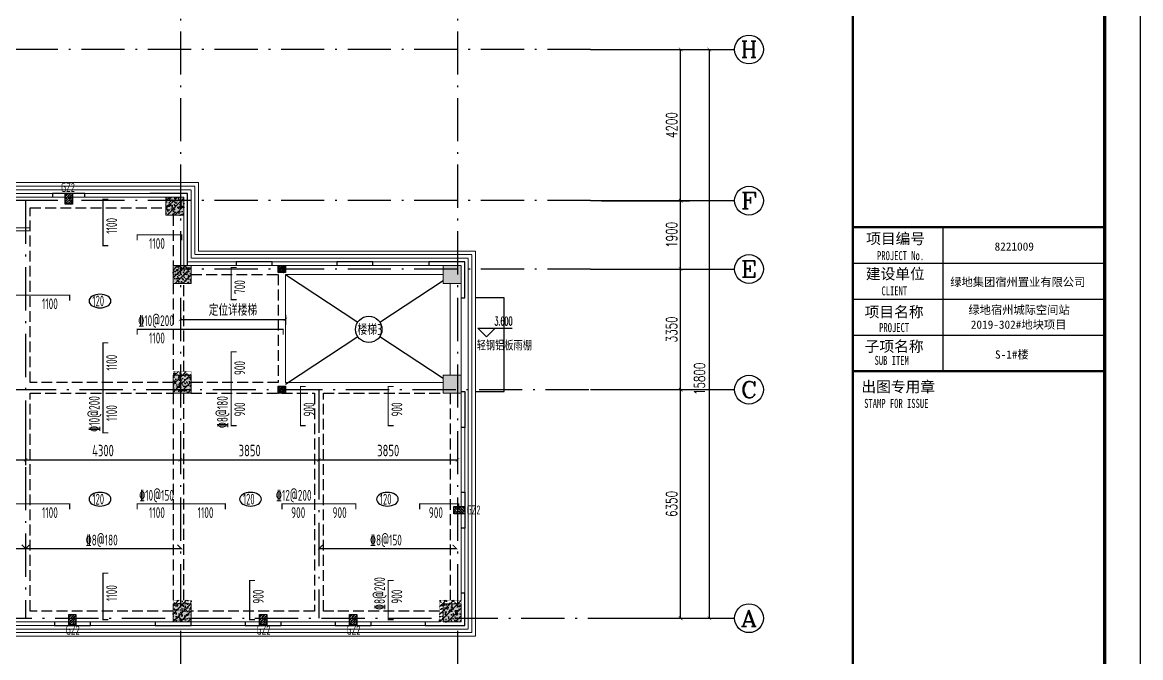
# Model space of a CAD drawing. Extents: x 169490 to 7584583, y -2399407 to 1374371.
# Drawn here: x 667806 to 698878, y 735688 to 753335 of the extents above; entities that cross this region are included whole.
import ezdxf
from ezdxf.enums import TextEntityAlignment as Align

# ---------------------------------------------------------------- set-up
doc = ezdxf.new("R2010")
doc.units = 0
doc.header["$LTSCALE"] = 100
for name, pattern in [('CENTER', [8, 5, -1, 1, -1]), ('D3轴线点划线', [18.5, 12, -3, 0.5, -3]), ('DASH', [0.35, 0.25, -0.1]), ('H3普通虚线', [4.2, 3, -1.2])]:
    doc.linetypes.add(name, pattern=pattern)
doc.layers.get('0').update_dxf_attribs({"linetype": 'CONTINUOUS'})
doc.layers.get('DEFPOINTS').update_dxf_attribs({"linetype": 'CONTINUOUS'})
for name, color, linetype in [('AXIS', 3, 'CONTINUOUS'), ('AXIS_TEXT', 4, 'CONTINUOUS'), ('BEAM_CONT', 4, 'CONTINUOUS'), ('C-AXIS(轴号)', 3, 'CONTINUOUS'), ('C-AXIS-T(字)', 7, 'CONTINUOUS'), ('C-DOTE', 8, 'D3轴线点划线'), ('DIM_ELEV', 3, 'CONTINUOUS'), ('FSK_FREIN', 2, 'CONTINUOUS'), ('FSK_FTEXT', 4, 'CONTINUOUS'), ('FSK_ZREIN', 1, 'CONTINUOUS'), ('FSK_ZTEXT', 3, 'CONTINUOUS'), ('GJ', 6, 'CONTINUOUS'), ('GZ', 220, 'CENTER'), ('S-BEAM-LINE2', 4, 'H3普通虚线'), ('S-COLU-HATCH', 251, 'CONTINUOUS'), ('S-SLAB-DIM', 92, 'CONTINUOUS'), ('S-SLAB-HOLE', 155, 'CONTINUOUS'), ('图框', 140, 'CONTINUOUS'), ('图签文字', 147, 'CONTINUOUS'), ('板厚度', 2, 'CONTINUOUS'), ('立面', 73, 'CONTINUOUS'), ('线脚', 30, 'CONTINUOUS')]:
    doc.layers.add(name, color=color, linetype=linetype)
for name, color, linetype, lineweight in [('S-COLU-LINE1', 6, 'CONTINUOUS', 18), ('图签', 147, 'CONTINUOUS', 18), ('平面-看线', 45, 'CONTINUOUS', 15)]:
    doc.layers.add(name, color=color, linetype=linetype, lineweight=lineweight)
doc.styles.add('_TCH_AXIS', font='COMPLEX', dxfattribs={"bigfont": 'GBCBIG'})
doc.styles.add('_TCH_DIM', font='SIMPLEX', dxfattribs={"bigfont": 'GBCBIG'})
doc.styles.add('_TCH_DIM_T3', font='SIMPLEX.shx', dxfattribs={"width": 0.705882, "bigfont": 'GBCBIG.shx'})
doc.styles.add('BW_Rein', font='Tssdeng.shx', dxfattribs={"width": 0.7, "bigfont": 'hztxt.shx'})
doc.styles.add('COMPLEX', font='COMPLEX')
doc.styles.get("Standard").update_dxf_attribs({"font": 'tssdeng.shx', "width": 0.7, "bigfont": 'hztxt.shx'})
doc.styles.add('TSSD_Bold', font='tssdeng2.shx', dxfattribs={"width": 0.7, "bigfont": 'china.shx'})
doc.styles.add('TSSD_Dimension', font='Tssdeng.shx', dxfattribs={"width": 0.7, "bigfont": 'tssdchn.shx'})
doc.styles.add('TSSD_REIN', font='tssdeng.shx', dxfattribs={"width": 0.7, "bigfont": 'hztxt.shx'})
doc.styles.add('宋体', font='')
doc.styles.add('建筑图签-1', font='simhei.ttf', dxfattribs={"width": 0.7})
doc.styles.get('宋体').set_extended_font_data('SimSun')
doc.dimstyles.new('_TCH_ARCH&&100', dxfattribs={"dimtxt": 297.5, "dimasz": 100, "dimexe": 250, "dimexo": 300, "dimgap": 100, "dimtad": 1, "dimdec": 0, "dimzin": 0, "dimdsep": 46, "dimtxsty": '_TCH_DIM_T3', "dimblk": 'ARCHTICK', "dimcen": 0.09, "dimclrt": 7, "dimazin": 2, "dimtfac": 1, "dimtdec": 0, "dimtix": 1, "dimtmove": 2, "dimatfit": 3, "dimfxl": 1, "dimtolj": 1, "dimtzin": 0, "dimarcsym": 0})
doc.dimstyles.new('TSSD_100_100$0', dxfattribs={"dimtxt": 320, "dimasz": 100, "dimexe": 150, "dimexo": 150, "dimgap": 100, "dimtad": 1, "dimdec": 0, "dimzin": 0, "dimdsep": 46, "dimtxsty": 'TSSD_Dimension', "dimblk": 'ARCHTICK', "dimcen": 0, "dimclrt": 7, "dimadec": 1, "dimazin": 0, "dimtfac": 1, "dimtdec": 0, "dimtix": 1, "dimtmove": 2, "dimatfit": 3, "dimldrblk": '_TSDBK', "dimfxl": 1, "dimtolj": 1, "dimtzin": 0, "dimarcsym": 0})
pattern_1 = [(50, (0, 0), (215.178055, -18.82564), [22.5, -247.5]), (355, (0, 0), (-41.6254, 225.65764), [18, -198]), (100.4514, (17.93, -1.57), (173.552815, 206.831863), [19.122057, -210.342634]), (46.1842, (0, 60), (320.172315, -49.655704), [33.75, -371.25]), (96.6356, (26.68, 55.86), (280.39881, 292.23536), [28.68309, -315.5139]), (351.1842, (0, 60), (280.39858, 292.23558), [27, -297]), (21, (30, 45), (179.072116, -120.785667), [22.5, -247.5]), (326, (30, 45), (72.9946, 217.545014), [18, -198]), (71.4514, (44.92, 34.93), (252.06679, 96.75915), [19.122057, -210.342634]), (37.5, (0, 0), (3.6479566, 99.868156), [0, -195.6, 0, -201, 0, -198.75]), (7.5, (0, 0), (78.920861, 118.3235136), [0, -114.6, 0, -191.1, 0, -75.75]), (327.5, (-66.9, 0), (160.146731, -6.7664615), [0, -75, 0, -234, 0, -310.5]), (317.5, (-96.9, 0), (174.955851, 30.031495), [0, -97.5, 0, -155.4, 0, -220.5]), (45, (0, 0), (-106.066017, 106.066017), [])]

# ---------------------------------------------------------------- blocks, each defined once
blk = doc.blocks.new('_ARCHTICK')
at = {"const_width": 0.15}
blk.add_lwpolyline([(-0.5, -0.5), (0.5, 0.5)], dxfattribs=at)
blk = doc.blocks.new('*D2202')
at = {"layer": 'AXIS', "color": 0, "lineweight": -2, "transparency": 16777216}
for p, q in [((683896, 752582), (687146, 752582)), ((686896, 736782), (686896, 752582)), ((683896, 736782), (687146, 736782))]:
    blk.add_line(p, q, dxfattribs=at)
at = {"layer": 'DEFPOINTS', "color": 0, "transparency": 16777216}
for p in [(683596, 752582), (686896, 752582), (683596, 736782)]:
    blk.add_point(p, dxfattribs=at)
at = {"layer": 'AXIS', "color": 0, "lineweight": -2, "transparency": 16777216, "xscale": 100, "yscale": 100, "zscale": 100}
for p, rotation in [((686896, 752582), 90), ((686896, 736782), 270)]:
    blk.add_blockref('_ARCHTICK', p, dxfattribs=dict(at, rotation=rotation))
at = {"layer": 'AXIS', "color": 7, "transparency": 16777216, "insert": (686621, 743432), "char_height": 297.5, "attachment_point": 5, "rotation": 90, "style": '_TCH_DIM_T3'}
blk.add_mtext('\\A1;15800', dxfattribs=at)
blk = doc.blocks.new('*D2203')
at = {"layer": 'AXIS', "color": 0, "lineweight": -2, "transparency": 16777216}
for p, q in [((683896, 752582), (686346, 752582)), ((686096, 748382), (686096, 752582)), ((683896, 748382), (686346, 748382))]:
    blk.add_line(p, q, dxfattribs=at)
at = {"layer": 'DEFPOINTS', "color": 0, "transparency": 16777216}
for p in [(683596, 752582), (686096, 752582), (683596, 748382)]:
    blk.add_point(p, dxfattribs=at)
at = {"layer": 'AXIS', "color": 0, "lineweight": -2, "transparency": 16777216, "xscale": 100, "yscale": 100, "zscale": 100}
for p, rotation in [((686096, 752582), 90), ((686096, 748382), 270)]:
    blk.add_blockref('_ARCHTICK', p, dxfattribs=dict(at, rotation=rotation))
at = {"layer": 'AXIS', "color": 7, "transparency": 16777216, "insert": (685847, 750482), "char_height": 297.5, "attachment_point": 5, "rotation": 90, "style": '_TCH_DIM_T3'}
blk.add_mtext('\\A1;4200', dxfattribs=at)
blk = doc.blocks.new('*D2204')
at = {"layer": 'AXIS', "color": 0, "lineweight": -2, "transparency": 16777216}
for p, q in [((683896, 748382), (686346, 748382)), ((686096, 746482), (686096, 748382)), ((683896, 746482), (686346, 746482))]:
    blk.add_line(p, q, dxfattribs=at)
at = {"layer": 'DEFPOINTS', "color": 0, "transparency": 16777216}
for p in [(683596, 748382), (686096, 748382), (683596, 746482)]:
    blk.add_point(p, dxfattribs=at)
at = {"layer": 'AXIS', "color": 0, "lineweight": -2, "transparency": 16777216, "xscale": 100, "yscale": 100, "zscale": 100}
for p, rotation in [((686096, 748382), 90), ((686096, 746482), 270)]:
    blk.add_blockref('_ARCHTICK', p, dxfattribs=dict(at, rotation=rotation))
at = {"layer": 'AXIS', "color": 7, "transparency": 16777216, "insert": (685847, 747432), "char_height": 297.5, "attachment_point": 5, "rotation": 90, "style": '_TCH_DIM_T3'}
blk.add_mtext('\\A1;1900', dxfattribs=at)
blk = doc.blocks.new('*D2205')
at = {"layer": 'AXIS', "color": 0, "lineweight": -2, "transparency": 16777216}
for p, q in [((683896, 746482), (686346, 746482)), ((686096, 743132), (686096, 746482)), ((683896, 743132), (686346, 743132))]:
    blk.add_line(p, q, dxfattribs=at)
at = {"layer": 'DEFPOINTS', "color": 0, "transparency": 16777216}
for p in [(683596, 746482), (686096, 746482), (683596, 743132)]:
    blk.add_point(p, dxfattribs=at)
at = {"layer": 'AXIS', "color": 0, "lineweight": -2, "transparency": 16777216, "xscale": 100, "yscale": 100, "zscale": 100}
for p, rotation in [((686096, 746482), 90), ((686096, 743132), 270)]:
    blk.add_blockref('_ARCHTICK', p, dxfattribs=dict(at, rotation=rotation))
at = {"layer": 'AXIS', "color": 7, "transparency": 16777216, "insert": (685847, 744807), "char_height": 297.5, "attachment_point": 5, "rotation": 90, "style": '_TCH_DIM_T3'}
blk.add_mtext('\\A1;3350', dxfattribs=at)
blk = doc.blocks.new('*D2206')
at = {"layer": 'AXIS', "color": 0, "lineweight": -2, "transparency": 16777216}
for p, q in [((683896, 743132), (686346, 743132)), ((686096, 736782), (686096, 743132)), ((683896, 736782), (686346, 736782))]:
    blk.add_line(p, q, dxfattribs=at)
at = {"layer": 'DEFPOINTS', "color": 0, "transparency": 16777216}
for p in [(683596, 743132), (686096, 743132), (683596, 736782)]:
    blk.add_point(p, dxfattribs=at)
at = {"layer": 'AXIS', "color": 0, "lineweight": -2, "transparency": 16777216, "xscale": 100, "yscale": 100, "zscale": 100}
for p, rotation in [((686096, 743132), 90), ((686096, 736782), 270)]:
    blk.add_blockref('_ARCHTICK', p, dxfattribs=dict(at, rotation=rotation))
at = {"layer": 'AXIS', "color": 7, "transparency": 16777216, "insert": (685847, 739957), "char_height": 297.5, "attachment_point": 5, "rotation": 90, "style": '_TCH_DIM_T3'}
blk.add_mtext('\\A1;6350', dxfattribs=at)
blk = doc.blocks.new('_AXISO')
blk.add_circle((0, 0), 0.5)
at = {"layer": 'AXIS_TEXT', "style": 'COMPLEX', "width": 1.041667}
blk.add_attdef('A', text='', height=0.56, dxfattribs=at).set_placement((-0.25, -0.28), (0.25, -0.28), align=Align.FIT)
blk = doc.blocks.new('*D1351')
at = {"layer": 'DEFPOINTS', "color": 0, "ltscale": 10, "transparency": 16777216}
for p in [(676046, 741960), (679896, 741960), (679896, 741181)]:
    blk.add_point(p, dxfattribs=at)
at = {"layer": 'S-SLAB-DIM', "color": 0, "lineweight": -2, "ltscale": 10, "transparency": 16777216}
for p, q in [((676046, 741810), (676046, 741031)), ((679896, 741810), (679896, 741031)), ((676046, 741181), (679896, 741181))]:
    blk.add_line(p, q, dxfattribs=at)
at = {"layer": 'S-SLAB-DIM', "color": 0, "lineweight": -2, "ltscale": 10, "transparency": 16777216, "xscale": 100, "yscale": 100, "zscale": 100, "rotation": 180}
blk.add_blockref('_ARCHTICK', (676046, 741181), dxfattribs=at)
at = {"layer": 'S-SLAB-DIM', "color": 0, "lineweight": -2, "ltscale": 10, "transparency": 16777216, "xscale": 100, "yscale": 100, "zscale": 100}
blk.add_blockref('_ARCHTICK', (679896, 741181), dxfattribs=at)
at = {"layer": 'S-SLAB-DIM', "color": 7, "ltscale": 10, "transparency": 16777216, "insert": (677971, 741441), "char_height": 320, "attachment_point": 5, "style": 'TSSD_Dimension'}
blk.add_mtext('\\A1;3850', dxfattribs=at)
blk = doc.blocks.new('_TSDBK')
blk.add_line((-1, 0), (0, 0))
at = {"const_width": 0.5}
blk.add_lwpolyline([(-0.7, -0.7), (0.7, 0.7)], dxfattribs=at)
blk = doc.blocks.new('*D1352')
at = {"layer": 'DEFPOINTS', "color": 0, "ltscale": 10, "transparency": 16777216}
for p in [(672196, 741960), (676046, 741960), (676046, 741181)]:
    blk.add_point(p, dxfattribs=at)
at = {"layer": 'S-SLAB-DIM', "color": 0, "lineweight": -2, "ltscale": 10, "transparency": 16777216}
for p, q in [((672196, 741810), (672196, 741031)), ((676046, 741810), (676046, 741031)), ((672196, 741181), (676046, 741181))]:
    blk.add_line(p, q, dxfattribs=at)
at = {"layer": 'S-SLAB-DIM', "color": 0, "lineweight": -2, "ltscale": 10, "transparency": 16777216, "xscale": 100, "yscale": 100, "zscale": 100, "rotation": 180}
blk.add_blockref('_ARCHTICK', (672196, 741181), dxfattribs=at)
at = {"layer": 'S-SLAB-DIM', "color": 0, "lineweight": -2, "ltscale": 10, "transparency": 16777216, "xscale": 100, "yscale": 100, "zscale": 100}
blk.add_blockref('_ARCHTICK', (676046, 741181), dxfattribs=at)
at = {"layer": 'S-SLAB-DIM', "color": 7, "ltscale": 10, "transparency": 16777216, "insert": (674121, 741441), "char_height": 320, "attachment_point": 5, "style": 'TSSD_Dimension'}
blk.add_mtext('\\A1;3850', dxfattribs=at)
blk = doc.blocks.new('*D1353')
at = {"layer": 'DEFPOINTS', "color": 0, "ltscale": 10, "transparency": 16777216}
for p in [(667896, 741960), (672196, 741960), (672196, 741181)]:
    blk.add_point(p, dxfattribs=at)
at = {"layer": 'S-SLAB-DIM', "color": 0, "lineweight": -2, "ltscale": 10, "transparency": 16777216}
for p, q in [((667896, 741810), (667896, 741031)), ((672196, 741810), (672196, 741031)), ((667896, 741181), (672196, 741181))]:
    blk.add_line(p, q, dxfattribs=at)
at = {"layer": 'S-SLAB-DIM', "color": 0, "lineweight": -2, "ltscale": 10, "transparency": 16777216, "xscale": 100, "yscale": 100, "zscale": 100, "rotation": 180}
blk.add_blockref('_ARCHTICK', (667896, 741181), dxfattribs=at)
at = {"layer": 'S-SLAB-DIM', "color": 0, "lineweight": -2, "ltscale": 10, "transparency": 16777216, "xscale": 100, "yscale": 100, "zscale": 100}
blk.add_blockref('_ARCHTICK', (672196, 741181), dxfattribs=at)
at = {"layer": 'S-SLAB-DIM', "color": 7, "ltscale": 10, "transparency": 16777216, "insert": (670046, 741441), "char_height": 320, "attachment_point": 5, "style": 'TSSD_Dimension'}
blk.add_mtext('\\A1;4300', dxfattribs=at)
blk = doc.blocks.new('*D1354')
at = {"layer": 'DEFPOINTS', "color": 0, "ltscale": 10, "transparency": 16777216}
for p in [(663596, 741960), (667896, 741960), (667896, 741181)]:
    blk.add_point(p, dxfattribs=at)
at = {"layer": 'S-SLAB-DIM', "color": 0, "lineweight": -2, "ltscale": 10, "transparency": 16777216}
for p, q in [((663596, 741810), (663596, 741031)), ((667896, 741810), (667896, 741031)), ((663596, 741181), (667896, 741181))]:
    blk.add_line(p, q, dxfattribs=at)
at = {"layer": 'S-SLAB-DIM', "color": 0, "lineweight": -2, "ltscale": 10, "transparency": 16777216, "xscale": 100, "yscale": 100, "zscale": 100, "rotation": 180}
blk.add_blockref('_ARCHTICK', (663596, 741181), dxfattribs=at)
at = {"layer": 'S-SLAB-DIM', "color": 0, "lineweight": -2, "ltscale": 10, "transparency": 16777216, "xscale": 100, "yscale": 100, "zscale": 100}
blk.add_blockref('_ARCHTICK', (667896, 741181), dxfattribs=at)
at = {"layer": 'S-SLAB-DIM', "color": 7, "ltscale": 10, "transparency": 16777216, "insert": (665746, 741441), "char_height": 320, "attachment_point": 5, "style": 'TSSD_Dimension'}
blk.add_mtext('\\A1;4300', dxfattribs=at)
blk = doc.blocks.new('*D1358')
at = {"layer": 'DEFPOINTS', "color": 0, "ltscale": 10, "transparency": 16777216}
for p in [(672196, 745357), (675116, 745357), (675116, 745083)]:
    blk.add_point(p, dxfattribs=at)
at = {"layer": 'S-SLAB-DIM', "color": 0, "lineweight": -2, "ltscale": 10, "transparency": 16777216}
for p, q in [((672196, 745207), (672196, 744933)), ((675116, 745207), (675116, 744933)), ((672196, 745083), (675116, 745083))]:
    blk.add_line(p, q, dxfattribs=at)
at = {"layer": 'S-SLAB-DIM', "color": 0, "lineweight": -2, "ltscale": 10, "transparency": 16777216, "xscale": 100, "yscale": 100, "zscale": 100, "rotation": 180}
blk.add_blockref('_ARCHTICK', (672196, 745083), dxfattribs=at)
at = {"layer": 'S-SLAB-DIM', "color": 0, "lineweight": -2, "ltscale": 10, "transparency": 16777216, "xscale": 100, "yscale": 100, "zscale": 100}
blk.add_blockref('_ARCHTICK', (675116, 745083), dxfattribs=at)
at = {"layer": 'S-SLAB-DIM', "color": 7, "ltscale": 10, "transparency": 16777216, "insert": (673656, 745343), "char_height": 320, "attachment_point": 5, "style": 'TSSD_Dimension'}
blk.add_mtext('\\A1;定位详楼梯', dxfattribs=at)
blk = doc.blocks.new('tq123')
at = {"layer": '图框'}
for points, const_width in [([(-6995, 0), (-6995, 57400)], 70), ([(-6995, 35100), (5, 35100)], 70), ([(-6995, 35100), (5, 35100)], 70), ([(-4495, 31100), (-4495, 35100)], 35), ([(-6995, 34100), (5, 34100)], 35), ([(-6995, 33100), (5, 33100)], 35), ([(-6995, 32100), (5, 32100)], 35), ([(5, 31100), (-6995, 31100)], 70)]:
    blk.add_lwpolyline(points, dxfattribs=dict(at, const_width=const_width))
at = {"layer": '图框', "style": '建筑图签-1', "width": 0.7}
for s, p in [('PROJECT No.', (-6325, 34185, -1799)), ('CLIENT', (-6201, 33206)), ('PROJECT', (-6266, 32187)), ('SUB ITEM', (-6393, 31276)), ('STAMP FOR ISSUE', (-6682, 30081))]:
    blk.add_text(s, height=250, dxfattribs=at).set_placement(p)
at = {"layer": '图签', "color": 2, "style": '宋体'}
for s, height, p in [('8221009', 229.3, (-3058, 34448)), ('绿地集团宿州置业有限公司', 229.34, (-4290, 33462)), ('绿地宿州城际空间站', 229.3, (-3785, 32688)), ('2019-302#地块项目', 229.34, (-3718, 32279)), ('S-1#楼', 229.3, (-3046, 31448))]:
    blk.add_text(s, height=height, dxfattribs=at).set_placement(p)
at = {"layer": '图签文字', "color": 7, "style": '建筑图签-1'}
for s, p in [('项目编号', (-6627, 34632)), ('建设单位', (-6635, 33655)), ('项目名称', (-6668, 32597)), ('子项名称', (-6668, 31640)), ('出图专用章', (-6759, 30518))]:
    blk.add_text(s, height=300, dxfattribs=at).set_placement(p)
blk = doc.blocks.new('BW-4902924', base_point=(607896, 736682))
at = {"layer": 'S-COLU-HATCH', "ltscale": 10}
h = blk.add_hatch(color=256, dxfattribs=at)
h.dxf.hatch_style = 1
h.paths.add_polyline_path([(671796, 748482), (672296, 748482), (672296, 747982), (671796, 747982)])
h = blk.add_hatch(color=256, dxfattribs=at)
h.dxf.hatch_style = 1
h.paths.add_polyline_path([(671996, 746582), (672496, 746582), (672496, 746082), (671996, 746082)])
h = blk.add_hatch(color=256, dxfattribs=at)
h.dxf.hatch_style = 1
h.paths.add_polyline_path([(679496, 746582), (679996, 746582), (679996, 746082), (679496, 746082)])
h = blk.add_hatch(color=256, dxfattribs=at)
h.dxf.hatch_style = 1
h.paths.add_polyline_path([(671996, 743532), (672496, 743532), (672496, 743032), (671996, 743032)])
h = blk.add_hatch(color=256, dxfattribs=at)
h.dxf.hatch_style = 1
h.paths.add_polyline_path([(679496, 743532), (679996, 743532), (679996, 743032), (679496, 743032)])
h = blk.add_hatch(color=256, dxfattribs=at)
h.dxf.hatch_style = 1
h.paths.add_polyline_path([(671996, 737182), (672496, 737182), (672496, 736682), (671996, 736682)])
h = blk.add_hatch(color=256, dxfattribs=at)
h.dxf.hatch_style = 1
h.paths.add_polyline_path([(679496, 737182), (679996, 737182), (679996, 736682), (679496, 736682)])
at = {"layer": 'S-COLU-LINE1'}
for points in [[(671796, 748482), (672296, 748482), (672296, 747982), (671796, 747982)], [(671996, 746582), (672496, 746582), (672496, 746082), (671996, 746082)], [(679496, 746582), (679996, 746582), (679996, 746082), (679496, 746082)], [(671996, 743532), (672496, 743532), (672496, 743032), (671996, 743032)], [(679496, 743532), (679996, 743532), (679996, 743032), (679496, 743032)], [(671996, 737182), (672496, 737182), (672496, 736682), (671996, 736682)], [(679496, 737182), (679996, 737182), (679996, 736682), (679496, 736682)]]:
    blk.add_lwpolyline(points, close=True, dxfattribs=at)
blk = doc.blocks.new('BW-5505119', base_point=(607197, 1117331))
at = {"layer": 'S-COLU-HATCH', "ltscale": 10}
h = blk.add_hatch(dxfattribs=at)
h.set_pattern_fill('ARMORED', color=256, scale=30)
h.set_pattern_definition(pattern_1)
h.paths.add_polyline_path([(672296, 1129131), (671796, 1129131), (671796, 1128631), (672296, 1128631)])
h = blk.add_hatch(dxfattribs=at)
h.set_pattern_fill('ARMORED', color=256, scale=30)
h.set_pattern_definition(pattern_1)
h.paths.add_polyline_path([(672496, 1127231), (671996, 1127231), (671996, 1126731), (672496, 1126731)])
h = blk.add_hatch(dxfattribs=at)
h.set_pattern_fill('ARMORED', color=256, scale=30)
h.set_pattern_definition(pattern_1)
h.paths.add_polyline_path([(672496, 1124281), (671996, 1124281), (671996, 1123681), (672496, 1123681)])
h = blk.add_hatch(dxfattribs=at)
h.set_pattern_fill('ARMORED', color=256, scale=30)
h.set_pattern_definition(pattern_1)
h.paths.add_polyline_path([(672496, 1117931), (671996, 1117931), (671996, 1117331), (672496, 1117331)])
h = blk.add_hatch(dxfattribs=at)
h.set_pattern_fill('ARMORED', color=256, scale=30)
h.set_pattern_definition(pattern_1)
h.paths.add_polyline_path([(679996, 1117931), (679396, 1117931), (679396, 1117331), (679996, 1117331)])
at = {"layer": 'S-COLU-LINE1', "color": 2, "const_width": 10}
for points in [[(672296, 1129131), (671796, 1129131), (671796, 1128631), (672296, 1128631)], [(672496, 1127231), (671996, 1127231), (671996, 1126731), (672496, 1126731)], [(679996, 1127231), (679496, 1127231), (679496, 1126731), (679996, 1126731)], [(672496, 1124281), (671996, 1124281), (671996, 1123681), (672496, 1123681)], [(679996, 1124181), (679496, 1124181), (679496, 1123681), (679996, 1123681)], [(672496, 1117931), (671996, 1117931), (671996, 1117331), (672496, 1117331)], [(679996, 1117931), (679396, 1117931), (679396, 1117331), (679996, 1117331)]]:
    blk.add_lwpolyline(points, close=True, dxfattribs=at)

msp = doc.modelspace()

# ---------------------------------------------------------------- hatches: boundary and pattern name
at = {"layer": 'GZ', "linetype": 'ByBlock'}
h = msp.add_hatch(dxfattribs=at)
h.set_pattern_fill('ARMORED', color=2, scale=10, style=0)
h.set_pattern_definition([(50, (-975625.9, 1226187.595), (71.7260183, -6.2752135), [7.5, -82.5]), (355, (-975625.9, 1226187.595), (-13.8751334, 75.2192134), [6, -66]), (100.4514, (-975619.92, 1226187.07), (57.8509382, 68.9439542), [6.374019, -70.1142112]), (46.1842, (-975625.9, 1226207.595), (106.724105, -16.5519014), [11.25, -123.75]), (96.6356, (-975617, 1226206.22), (93.4662706, 97.411787), [9.561029, -105.1713]), (351.1842, (-975625.9, 1226207.6), (93.4661945, 97.41186), [9, -99]), (21, (-975615.9, 1226202.595), (59.6907052, -40.261889), [7.5, -82.5]), (326, (-975615.9, 1226202.595), (24.3315332, 72.5150045), [6, -66]), (71.4514, (-975610.924, 1226199.24), (84.0222629, 32.2530497), [6.374019, -70.1142112]), (37.5, (-975625.898, 1226187.595), (1.21598553, 33.2893854), [0, -65.2, 0, -67, 0, -66.25]), (7.5, (-975625.898, 1226187.595), (26.30695374, 39.4411712), [0, -38.2, 0, -63.7, 0, -25.25]), (327.5, (-975648.198, 1226187.595), (53.3822436, -2.25548717), [0, -25, 0, -78, 0, -103.5]), (317.5, (-975658.2, 1226187.595), (58.3186169, 10.0104982), [0, -32.5, 0, -51.8, 0, -73.5]), (45, (-975625.9, 1226187.595), (-35.355339, 35.355339), [])])
h.paths.add_polyline_path([(668995.7, 748582.3), (668995.7, 748282.3), (669195.7, 748282.3), (669195.7, 748582.3)])
h = msp.add_hatch(dxfattribs=at)
h.set_pattern_fill('ARMORED', color=2, scale=10, style=0)
h.set_pattern_definition([(50, (-969705.9, 1224287.595), (71.7260183, -6.2752135), [7.5, -82.5]), (355, (-969705.9, 1224287.595), (-13.8751334, 75.2192134), [6, -66]), (100.4514, (-969699.92, 1224287.07), (57.8509382, 68.9439542), [6.374019, -70.1142112]), (46.1842, (-969705.9, 1224307.595), (106.724105, -16.5519014), [11.25, -123.75]), (96.6356, (-969697, 1224306.22), (93.4662706, 97.411787), [9.561029, -105.1713]), (351.1842, (-969705.9, 1224307.6), (93.4661945, 97.41186), [9, -99]), (21, (-969695.9, 1224302.595), (59.6907052, -40.261889), [7.5, -82.5]), (326, (-969695.9, 1224302.595), (24.3315332, 72.5150045), [6, -66]), (71.4514, (-969690.924, 1224299.24), (84.0222629, 32.2530497), [6.374019, -70.1142112]), (37.5, (-969705.898, 1224287.595), (1.21598553, 33.2893854), [0, -65.2, 0, -67, 0, -66.25]), (7.5, (-969705.898, 1224287.595), (26.30695374, 39.4411712), [0, -38.2, 0, -63.7, 0, -25.25]), (327.5, (-969728.198, 1224287.595), (53.3822436, -2.25548717), [0, -25, 0, -78, 0, -103.5]), (317.5, (-969738.2, 1224287.595), (58.3186169, 10.0104982), [0, -32.5, 0, -51.8, 0, -73.5]), (45, (-969705.9, 1224287.595), (-35.355339, 35.355339), [])])
h.paths.add_polyline_path([(674915.7, 746582.3), (674915.7, 746382.3), (675115.7, 746382.3), (675115.7, 746582.3)])
h = msp.add_hatch(dxfattribs=at)
h.set_pattern_fill('ARMORED', color=2, scale=10, style=0)
h.set_pattern_definition([(50, (-969705.9, 1220937.595), (71.7260183, -6.2752135), [7.5, -82.5]), (355, (-969705.9, 1220937.595), (-13.8751334, 75.2192134), [6, -66]), (100.4514, (-969699.92, 1220937.07), (57.8509382, 68.9439542), [6.374019, -70.1142112]), (46.1842, (-969705.9, 1220957.595), (106.724105, -16.5519014), [11.25, -123.75]), (96.6356, (-969697, 1220956.22), (93.4662706, 97.411787), [9.561029, -105.1713]), (351.1842, (-969705.9, 1220957.6), (93.4661945, 97.41186), [9, -99]), (21, (-969695.9, 1220952.595), (59.6907052, -40.261889), [7.5, -82.5]), (326, (-969695.9, 1220952.595), (24.3315332, 72.5150045), [6, -66]), (71.4514, (-969690.924, 1220949.24), (84.0222629, 32.2530497), [6.374019, -70.1142112]), (37.5, (-969705.898, 1220937.595), (1.21598553, 33.2893854), [0, -65.2, 0, -67, 0, -66.25]), (7.5, (-969705.898, 1220937.595), (26.30695374, 39.4411712), [0, -38.2, 0, -63.7, 0, -25.25]), (327.5, (-969728.198, 1220937.595), (53.3822436, -2.25548717), [0, -25, 0, -78, 0, -103.5]), (317.5, (-969738.2, 1220937.595), (58.3186169, 10.0104982), [0, -32.5, 0, -51.8, 0, -73.5]), (45, (-969705.9, 1220937.595), (-35.355339, 35.355339), [])])
h.paths.add_polyline_path([(674915.7, 743232.3), (674915.7, 743032.3), (675115.7, 743032.3), (675115.7, 743232.3)])
h = msp.add_hatch(dxfattribs=at)
h.set_pattern_fill('ARMORED', color=2, scale=10, angle=-90, style=0)
h.set_pattern_definition([(320, (1157701.02, 2384503.91), (-6.2752135, -71.7260183), [7.5, -82.5]), (265, (1157701.02, 2384503.91), (75.2192134, 13.8751334), [6, -66]), (10.4514, (1157700.5, 2384497.935), (68.9439542, -57.8509382), [6.374019, -70.1142112]), (316.1842, (1157721.02, 2384503.91), (-16.5519014, -106.724105), [11.25, -123.75]), (6.6356, (1157719.64, 2384495.02), (97.411787, -93.4662706), [9.561029, -105.1713]), (261.1842, (1157721.02, 2384503.91), (97.41186, -93.4661945), [9, -99]), (291, (1157716.02, 2384493.91), (-40.261889, -59.6907052), [7.5, -82.5]), (236, (1157716.02, 2384493.91), (72.5150045, -24.3315332), [6, -66]), (341.4514, (1157712.67, 2384488.94), (32.2530497, -84.0222629), [6.374019, -70.1142112]), (307.5, (1157701.022, 2384503.912), (33.2893854, -1.21598553), [0, -65.2, 0, -67, 0, -66.25]), (277.5, (1157701.022, 2384503.912), (39.4411712, -26.30695374), [0, -38.2, 0, -63.7, 0, -25.25]), (237.5, (1157701.022, 2384526.212), (-2.25548717, -53.3822436), [0, -25, 0, -78, 0, -103.5]), (227.5, (1157701.022, 2384536.21), (10.0104982, -58.3186169), [0, -32.5, 0, -51.8, 0, -73.5]), (315, (1157701.02, 2384503.91), (35.355339, 35.355339), [])])
h.paths.add_polyline_path([(680095.7, 739882.3), (679795.7, 739882.3), (679795.7, 739682.3), (680095.7, 739682.3)])
h = msp.add_hatch(dxfattribs=at)
h.set_pattern_fill('ARMORED', color=2, scale=10, style=0)
h.set_pattern_definition([(50, (-975525.9, 1214487.595), (71.7260183, -6.2752135), [7.5, -82.5]), (355, (-975525.9, 1214487.595), (-13.8751334, 75.2192134), [6, -66]), (100.4514, (-975519.92, 1214487.07), (57.8509382, 68.9439542), [6.374019, -70.1142112]), (46.1842, (-975525.9, 1214507.595), (106.724105, -16.5519014), [11.25, -123.75]), (96.6356, (-975517, 1214506.22), (93.4662706, 97.411787), [9.561029, -105.1713]), (351.1842, (-975525.9, 1214507.6), (93.4661945, 97.41186), [9, -99]), (21, (-975515.9, 1214502.595), (59.6907052, -40.261889), [7.5, -82.5]), (326, (-975515.9, 1214502.595), (24.3315332, 72.5150045), [6, -66]), (71.4514, (-975510.924, 1214499.24), (84.0222629, 32.2530497), [6.374019, -70.1142112]), (37.5, (-975525.898, 1214487.595), (1.21598553, 33.2893854), [0, -65.2, 0, -67, 0, -66.25]), (7.5, (-975525.898, 1214487.595), (26.30695374, 39.4411712), [0, -38.2, 0, -63.7, 0, -25.25]), (327.5, (-975548.198, 1214487.595), (53.3822436, -2.25548717), [0, -25, 0, -78, 0, -103.5]), (317.5, (-975558.2, 1214487.595), (58.3186169, 10.0104982), [0, -32.5, 0, -51.8, 0, -73.5]), (45, (-975525.9, 1214487.595), (-35.355339, 35.355339), [])])
h.paths.add_polyline_path([(669095.7, 736882.3), (669095.7, 736582.3), (669295.7, 736582.3), (669295.7, 736882.3)])
h = msp.add_hatch(dxfattribs=at)
h.set_pattern_fill('ARMORED', color=2, scale=10, style=0)
h.set_pattern_definition([(50, (-970225.9, 1214487.595), (71.7260183, -6.2752135), [7.5, -82.5]), (355, (-970225.9, 1214487.595), (-13.8751334, 75.2192134), [6, -66]), (100.4514, (-970219.92, 1214487.07), (57.8509382, 68.9439542), [6.374019, -70.1142112]), (46.1842, (-970225.9, 1214507.595), (106.724105, -16.5519014), [11.25, -123.75]), (96.6356, (-970217, 1214506.22), (93.4662706, 97.411787), [9.561029, -105.1713]), (351.1842, (-970225.9, 1214507.6), (93.4661945, 97.41186), [9, -99]), (21, (-970215.9, 1214502.595), (59.6907052, -40.261889), [7.5, -82.5]), (326, (-970215.9, 1214502.595), (24.3315332, 72.5150045), [6, -66]), (71.4514, (-970210.924, 1214499.24), (84.0222629, 32.2530497), [6.374019, -70.1142112]), (37.5, (-970225.898, 1214487.595), (1.21598553, 33.2893854), [0, -65.2, 0, -67, 0, -66.25]), (7.5, (-970225.898, 1214487.595), (26.30695374, 39.4411712), [0, -38.2, 0, -63.7, 0, -25.25]), (327.5, (-970248.198, 1214487.595), (53.3822436, -2.25548717), [0, -25, 0, -78, 0, -103.5]), (317.5, (-970258.2, 1214487.595), (58.3186169, 10.0104982), [0, -32.5, 0, -51.8, 0, -73.5]), (45, (-970225.9, 1214487.595), (-35.355339, 35.355339), [])])
h.paths.add_polyline_path([(674395.7, 736882.3), (674395.7, 736582.3), (674595.7, 736582.3), (674595.7, 736882.3)])
h = msp.add_hatch(dxfattribs=at)
h.set_pattern_fill('ARMORED', color=2, scale=10, style=0)
h.set_pattern_definition([(50, (-967725.9, 1214487.595), (71.7260183, -6.2752135), [7.5, -82.5]), (355, (-967725.9, 1214487.595), (-13.8751334, 75.2192134), [6, -66]), (100.4514, (-967719.92, 1214487.07), (57.8509382, 68.9439542), [6.374019, -70.1142112]), (46.1842, (-967725.9, 1214507.595), (106.724105, -16.5519014), [11.25, -123.75]), (96.6356, (-967717, 1214506.22), (93.4662706, 97.411787), [9.561029, -105.1713]), (351.1842, (-967725.9, 1214507.6), (93.4661945, 97.41186), [9, -99]), (21, (-967715.9, 1214502.595), (59.6907052, -40.261889), [7.5, -82.5]), (326, (-967715.9, 1214502.595), (24.3315332, 72.5150045), [6, -66]), (71.4514, (-967710.924, 1214499.24), (84.0222629, 32.2530497), [6.374019, -70.1142112]), (37.5, (-967725.898, 1214487.595), (1.21598553, 33.2893854), [0, -65.2, 0, -67, 0, -66.25]), (7.5, (-967725.898, 1214487.595), (26.30695374, 39.4411712), [0, -38.2, 0, -63.7, 0, -25.25]), (327.5, (-967748.198, 1214487.595), (53.3822436, -2.25548717), [0, -25, 0, -78, 0, -103.5]), (317.5, (-967758.2, 1214487.595), (58.3186169, 10.0104982), [0, -32.5, 0, -51.8, 0, -73.5]), (45, (-967725.9, 1214487.595), (-35.355339, 35.355339), [])])
h.paths.add_polyline_path([(676895.7, 736882.3), (676895.7, 736582.3), (677095.7, 736582.3), (677095.7, 736882.3)])

# ---------------------------------------------------------------- linework, layer by layer
at = {"ltscale": 10}
msp.add_lwpolyline([(690882.7, 769944.8), (596277.8, 769944.8), (596277.8, 712544.8), (690882.7, 712544.8)], close=True, dxfattribs=at)
at = {"layer": 'BEAM_CONT', "lineweight": 18}
for p, q in [((667895.7, 748482.3), (663895.7, 748482.3)), ((671795.7, 748482.3), (667895.7, 748482.3)), ((672295.7, 746582.3), (672295.7, 747982.3)), ((675015.7, 746582.3), (672495.7, 746582.3)), ((679495.7, 746582.3), (675015.7, 746582.3)), ((675115.7, 746332.3), (679495.7, 746332.3)), ((675115.7, 743332.3), (675115.7, 746332.3)), ((679695.7, 746082.3), (679695.7, 743532.3)), ((679995.7, 743532.3), (679995.7, 746082.3)), ((676045.7, 743332.3), (675115.7, 743332.3)), ((679495.7, 743332.3), (676045.7, 743332.3)), ((679995.7, 737282.3), (679995.7, 743032.3)), ((663895.7, 736682.3), (667895.7, 736682.3)), ((667895.7, 736682.3), (671995.7, 736682.3)), ((672495.7, 736682.3), (676045.7, 736682.3)), ((676045.7, 736682.3), (679395.7, 736682.3))]:
    msp.add_line(p, q, dxfattribs=at)
at = {"layer": 'C-AXIS(轴号)'}
for p, q in [((683595.7, 752582.3), (687595.7, 752582.3)), ((683595.7, 748382.3), (687595.7, 748382.3)), ((683595.7, 746482.3), (687595.7, 746482.3)), ((683595.7, 743132.3), (687595.7, 743132.3)), ((683595.7, 736782.3), (687595.7, 736782.3))]:
    msp.add_line(p, q, dxfattribs=at)
at = {"layer": 'C-DOTE'}
for p, q in [((672195.7, 756782.3), (672195.7, 732082.3)), ((679895.7, 756782.3), (679895.7, 732082.3)), ((683595.7, 752582.3), (605819.4, 752582.3)), ((683595.7, 748382.3), (641995.7, 748382.3)), ((667895.7, 748382.3), (667895.7, 736782.3)), ((683595.7, 746482.3), (672195.7, 746482.3)), ((624995.7, 743132.3), (683595.7, 743132.3)), ((676045.7, 743132.3), (676045.7, 736782.3)), ((605819.4, 736782.3), (683595.7, 736782.3))]:
    msp.add_line(p, q, dxfattribs=at)
at = {"layer": 'DIM_ELEV'}
for p, q in [((680700.4, 744598.5), (680460.4, 744838.5)), ((680460.4, 744838.5), (681414.7, 744838.5)), ((680700.4, 744598.5), (680940.4, 744838.5))]:
    msp.add_line(p, q, dxfattribs=at)
at = {"layer": 'FSK_FREIN', "color": 1, "const_width": 30}
for points in [[(670195.8, 747132.3), (670045.8, 747132.3), (670045.8, 748422.3), (670195.8, 748422.3)], [(670995.7, 747282.3), (670995.7, 747432.3), (672235.7, 747432.3), (672235.7, 747282.3)], [(673755.8, 745632.3), (673605.8, 745632.3), (673605.8, 746522.3), (673755.8, 746522.3)], [(666670.7, 745607.3), (666670.7, 745757.3), (669120.7, 745757.3), (669120.7, 745607.3)], [(670995.7, 744657.3), (670995.7, 744807.3), (675055.7, 744807.3), (675055.7, 744657.3)], [(670195.8, 741932.3), (670045.8, 741932.3), (670045.8, 744432.3), (670195.8, 744432.3)], [(673755.8, 742132.3), (673605.8, 742132.3), (673605.8, 744182.3), (673755.8, 744182.3)], [(675680.8, 742132.3), (675530.8, 742132.3), (675530.8, 743222.3), (675680.8, 743222.3)], [(678120.8, 742132.3), (677970.8, 742132.3), (677970.8, 743222.3), (678120.8, 743222.3)], [(666670.7, 739807.3), (666670.7, 739957.3), (669120.7, 739957.3), (669120.7, 739807.3)], [(670995.7, 739807.3), (670995.7, 739957.3), (673445.7, 739957.3), (673445.7, 739807.3)], [(675020.7, 739807.3), (675020.7, 739957.3), (677070.7, 739957.3), (677070.7, 739807.3)], [(678845.7, 739807.3), (678845.7, 739957.3), (679935.7, 739957.3), (679935.7, 739807.3)], [(670195.8, 736742.3), (670045.8, 736742.3), (670045.8, 738032.3), (670195.8, 738032.3)], [(674270.8, 736742.3), (674120.8, 736742.3), (674120.8, 737832.3), (674270.8, 737832.3)], [(678120.8, 736742.3), (677970.8, 736742.3), (677970.8, 737832.3), (678120.8, 737832.3)]]:
    msp.add_lwpolyline(points, dxfattribs=at)
at = {"layer": 'FSK_ZREIN', "const_width": 30}
for points in [[(663701.8, 738820.7), (663595.7, 738714.6), (667895.7, 738714.6), (667789.7, 738820.7)], [(668001.8, 738820.7), (667895.7, 738714.6), (672220.7, 738714.6), (672114.7, 738820.7)], [(676151.8, 738820.3), (676045.7, 738714.2), (679870.7, 738714.2), (679764.7, 738820.3)]]:
    msp.add_lwpolyline(points, dxfattribs=at)
at = {"layer": 'GJ', "color": 6, "const_width": 30}
for points in [[(668020.7, 747630.4), (663595.7, 747630.4)], [(668020.7, 747542.1), (663595.7, 747542.1)]]:
    msp.add_lwpolyline(points, dxfattribs=at)
at = {"layer": 'GZ', "color": 2, "linetype": 'ByBlock'}
for points in [[(668995.7, 748582.3), (669195.7, 748582.3), (669195.7, 748282.3), (668995.7, 748282.3)], [(674915.7, 746582.3), (675115.7, 746582.3), (675115.7, 746382.3), (674915.7, 746382.3)], [(674915.7, 743232.3), (675115.7, 743232.3), (675115.7, 743032.3), (674915.7, 743032.3)], [(680095.7, 739882.3), (680095.7, 739682.3), (679795.7, 739682.3), (679795.7, 739882.3)], [(669095.7, 736882.3), (669295.7, 736882.3), (669295.7, 736582.3), (669095.7, 736582.3)], [(674395.7, 736882.3), (674595.7, 736882.3), (674595.7, 736582.3), (674395.7, 736582.3)], [(676895.7, 736882.3), (677095.7, 736882.3), (677095.7, 736582.3), (676895.7, 736582.3)]]:
    msp.add_lwpolyline(points, close=True, dxfattribs=at)
at = {"layer": 'S-BEAM-LINE2'}
for p, q in [((668020.7, 748182.3), (671795.7, 748182.3)), ((668020.7, 743332.3), (668020.7, 748182.3)), ((671995.7, 747982.3), (671995.7, 746582.3)), ((671995.7, 746082.3), (671995.7, 743632.3)), ((672295.7, 743632.3), (672295.7, 746082.3)), ((672495.7, 746332.3), (674915.7, 746332.3)), ((674915.7, 746332.3), (674915.7, 743332.3)), ((671995.7, 743332.3), (668020.7, 743332.3)), ((674915.7, 743332.3), (672495.7, 743332.3)), ((668020.7, 743032.3), (671995.7, 743032.3)), ((668020.7, 736982.3), (668020.7, 743032.3)), ((671995.7, 743032.3), (671995.7, 737282.3)), ((672295.7, 737282.3), (672295.7, 743032.3)), ((672495.7, 743032.3), (675015.7, 743032.3)), ((675015.7, 743032.3), (675920.7, 743032.3)), ((675920.7, 743032.3), (675920.7, 736982.3)), ((676170.7, 743032.3), (679495.7, 743032.3)), ((676170.7, 736982.3), (676170.7, 743032.3)), ((679695.7, 743032.3), (679695.7, 737282.3)), ((671995.7, 736982.3), (668020.7, 736982.3)), ((675920.7, 736982.3), (672495.7, 736982.3)), ((679395.7, 736982.3), (676170.7, 736982.3))]:
    msp.add_line(p, q, dxfattribs=at)
at = {"layer": 'S-SLAB-HOLE'}
for p, q in [((675115.7, 746332.3), (677124.6, 745008.9)), ((677736.8, 745008.9), (679495.7, 746167.6)), ((675115.7, 743282.3), (677124.6, 744605.7)), ((677736.8, 744605.7), (679495.7, 743447))]:
    msp.add_line(p, q, dxfattribs=at)
msp.add_circle((677430.7, 744807.3), 366.5, dxfattribs=at)
at = {"layer": '图框'}
msp.add_lwpolyline([(593777.8, 711544.8), (698877.8, 711544.8), (698877.8, 770944.8), (593777.8, 770944.8)], close=True, dxfattribs=at)
at = {"layer": '图框', "const_width": 100}
msp.add_lwpolyline([(596277.8, 712544.8), (697877.8, 712544.8), (697877.8, 769944.8), (596277.8, 769944.8)], close=True, dxfattribs=at)
at = {"layer": '平面-看线'}
for points in [[(607895.7, 736682.3), (607895.7, 736282.3), (680395.7, 736282.3), (680395.7, 746982.3), (672695.7, 746982.3), (672695.7, 748882.3), (663945.7, 748882.3)], [(666845.7, 748582.3), (668645.7, 748582.3)], [(669545.7, 748582.3), (671345.7, 748582.3)], [(673745.7, 746682.3), (672395.7, 746682.3)], [(674745.7, 746682.3), (676545.7, 746682.3)], [(677545.7, 746682.3), (679095.7, 746682.3)], [(680095.7, 742082.3), (680095.7, 740282.3)], [(680095.7, 739282.3), (680095.7, 737482.3)], [(666895.7, 736582.3), (668695.7, 736582.3)], [(669695.7, 736582.3), (671495.7, 736582.3)], [(672495.7, 736582.3), (673995.7, 736582.3)], [(674995.7, 736582.3), (676495.7, 736582.3)], [(677495.7, 736582.3), (678995.7, 736582.3)]]:
    msp.add_lwpolyline(points, dxfattribs=at)
at = {"layer": '平面-看线', "linetype": 'DASH', "ltscale": 0.8}
for points in [[(607895.7, 736382.3), (680295.7, 736382.3), (680295.7, 746882.3), (672595.7, 746882.3), (672595.7, 748782.3), (663945.7, 748782.3)], [(607895.7, 736482.3), (680195.7, 736482.3), (680195.7, 746782.3), (672495.7, 746782.3), (672495.7, 748682.3), (663945.7, 748682.3)]]:
    msp.add_lwpolyline(points, dxfattribs=at)
at = {"layer": '板厚度', "extrusion": (0, 0, -1)}
for centre in [(669962.3, 745594.2), (669962.3, 740088.6), (674145.2, 740088.6), (677948.5, 740088.6)]:
    msp.add_ellipse(centre, major_axis=(303.3, 0), ratio=0.6210538, dxfattribs=at)
at = {"layer": '立面', "color": 4}
msp.add_lwpolyline([(680395.7, 743082.3), (681195.7, 743082.3), (681195.7, 745682.3), (680395.7, 745682.3)], dxfattribs=at)
at = {"layer": '线脚', "color": 10}
for points in [[(669545.7, 748482.3), (669545.7, 748582.3), (668645.7, 748582.3), (668645.7, 748482.3)], [(672395.7, 746582.3), (672395.7, 748582.3), (671345.7, 748582.3)], [(674745.7, 746582.3), (674745.7, 746682.3), (673745.7, 746682.3), (673745.7, 746582.3)], [(677545.7, 746582.3), (677545.7, 746682.3), (676545.7, 746682.3), (676545.7, 746582.3)], [(679995.7, 745682.3), (680095.7, 745682.3), (680095.7, 746682.3), (679095.7, 746682.3), (679095.7, 746582.3)], [(679995.7, 743082.3), (680095.7, 743082.3), (680095.7, 742082.3), (679995.7, 742082.3)], [(679995.7, 740282.3), (680095.7, 740282.3), (680095.7, 739282.3), (679995.7, 739282.3)], [(678995.7, 736682.3), (678995.7, 736582.3), (680095.7, 736582.3), (680095.7, 737482.3), (679995.7, 737482.3)], [(668695.7, 736682.3), (668695.7, 736582.3), (669695.7, 736582.3), (669695.7, 736682.3)], [(671495.7, 736682.3), (671495.7, 736582.3), (672495.7, 736582.3), (672495.7, 736682.3)], [(673995.7, 736682.3), (673995.7, 736582.3), (674995.7, 736582.3), (674995.7, 736682.3)], [(676495.7, 736682.3), (676495.7, 736582.3), (677495.7, 736582.3), (677495.7, 736682.3)]]:
    msp.add_lwpolyline(points, dxfattribs=at)

# ---------------------------------------------------------------- block references
msp.add_blockref('tq123', (697877.8, 712544.8))
at = {"layer": 'C-AXIS(轴号)'}
ref = msp.add_blockref('_AXISO', (687995.7, 752582.3), dxfattribs=dict(at, xscale=800, yscale=800, zscale=800))
ref.add_attrib('A', 'H', dxfattribs={"layer": 'C-AXIS-T(字)', "height": 452.5, "style": '_TCH_AXIS', "width": 1.05}).set_placement((687769.4, 752356), (688222, 752356), align=Align.FIT)
ref = msp.add_blockref('_AXISO', (687995.7, 748382.3), dxfattribs=dict(at, xscale=800, yscale=800, zscale=800))
ref.add_attrib('A', 'F', dxfattribs={"layer": 'C-AXIS-T(字)', "height": 452.5, "style": '_TCH_AXIS', "width": 1.3125}).set_placement((687769.4, 748156), (688222, 748156), align=Align.FIT)
ref = msp.add_blockref('_AXISO', (687995.7, 746482.3), dxfattribs=dict(at, xscale=800, yscale=800, zscale=800))
ref.add_attrib('A', 'E', dxfattribs={"layer": 'C-AXIS-T(字)', "height": 452.5, "style": '_TCH_AXIS', "width": 1.3125}).set_placement((687769.4, 746256), (688222, 746256), align=Align.FIT)
ref = msp.add_blockref('_AXISO', (687995.7, 743132.3), dxfattribs=dict(at, xscale=800, yscale=800, zscale=800))
ref.add_attrib('A', 'C', dxfattribs={"layer": 'C-AXIS-T(字)', "height": 452.5, "style": '_TCH_AXIS', "width": 1.4}).set_placement((687769.4, 742906), (688222, 742906), align=Align.FIT)
ref = msp.add_blockref('_AXISO', (687995.7, 736782.3), dxfattribs=dict(at, xscale=800, yscale=800, zscale=800))
ref.add_attrib('A', 'A', dxfattribs={"layer": 'C-AXIS-T(字)', "height": 452.5, "style": '_TCH_AXIS', "width": 1.166667}).set_placement((687769.4, 736556), (688222, 736556), align=Align.FIT)
at = {"layer": 'S-COLU-LINE1'}
for name, p in [('BW-5505119', (607196.7, 736682.3)), ('BW-4902924', (607895.7, 736682.3))]:
    msp.add_blockref(name, p, dxfattribs=at)

# ---------------------------------------------------------------- texts
at = {"layer": 'DIM_ELEV', "style": '_TCH_DIM', "width": 0.494118}
msp.add_text('3.600', height=238, dxfattribs=at).set_placement((680920.3, 744918.5))
at = {"layer": 'DIM_ELEV', "width": 0.7}
msp.add_text('轻钢铝板雨棚', height=270.07, dxfattribs=at).set_placement((680431.3, 744222.4))
at = {"layer": 'FSK_FTEXT', "style": 'BW_Rein', "width": 0.65}
for s, p in [('1100', (670135.8, 747682.3)), ('700', (673695.8, 745982.3)), ('1100', (670135.8, 743882.3)), ('900', (673695.8, 743732.3)), ('1100', (670135.8, 742482.3)), ('900', (673695.8, 742582.3)), ('900', (675620.8, 742582.3)), ('900', (678060.8, 742582.3)), ('1100', (670135.8, 737482.3)), ('900', (674210.8, 737382.3)), ('900', (678060.8, 737382.3))]:
    msp.add_text(s, height=300, rotation=89.99999, dxfattribs=at).set_placement(p, align=Align.TOP_CENTER)
for s, p in [('1100', (671545.7, 747342.3)), ('1100', (668570.7, 745667.3)), ('1100', (671545.7, 744717.3)), ('1100', (668570.7, 739867.3)), ('1100', (671545.7, 739867.3)), ('1100', (672895.7, 739867.3)), ('900', (675470.7, 739867.3)), ('900', (676620.7, 739867.3)), ('900', (679295.7, 739867.3))]:
    msp.add_text(s, height=300, dxfattribs=at).set_placement(p, align=Align.TOP_CENTER)
for s, p in [('%%13210@200', (672015.7, 744897.3)), ('%%13210@150', (672015.7, 740047.3)), ('%%13212@200', (675840.7, 740047.3))]:
    msp.add_text(s, height=300, dxfattribs=at).set_placement(p, align=Align.RIGHT)
for s, p in [('%%13210@200', (669955.8, 742952.3)), ('%%1328@180', (673515.8, 742952.3))]:
    msp.add_text(s, height=300, rotation=89.99999, dxfattribs=at).set_placement(p, align=Align.RIGHT)
msp.add_text('%%1328@200', height=300, rotation=89.99999, dxfattribs=at).set_placement((677880.8, 737012.3))
at = {"layer": 'FSK_ZTEXT', "style": 'BW_Rein', "width": 0.65}
for s, p in [('%%1328@180', (669565.5, 738804.6)), ('%%1328@150', (677465.5, 738804.2))]:
    msp.add_text(s, height=300, dxfattribs=at).set_placement(p)
at = {"layer": 'GZ', "color": 2, "linetype": 'ByBlock', "style": 'TSSD_REIN', "width": 0.65}
for p in [(668879.4, 748624), (680149.9, 739664.9), (669013, 736328.3), (674313, 736328.3), (676813, 736328.3)]:
    msp.add_text('GZ2', height=250, dxfattribs=at).set_placement(p)
at = {"layer": 'S-SLAB-HOLE', "style": 'TSSD_REIN', "width": 0.7}
msp.add_text('楼梯3', height=300, dxfattribs=at).set_placement((677116.1, 744653.1))
at = {"layer": '板厚度', "style": 'TSSD_Bold', "width": 0.6}
for p in [(669754.8, 745447), (669754.8, 739941.4), (673937.7, 739941.4), (677740.9, 739941.4)]:
    msp.add_text('120', height=300, rotation=360, dxfattribs=at).set_placement(p)

# ---------------------------------------------------------------- dimensions: what is measured, and where the dimension line sits
at = {"layer": 'AXIS'}
dim = msp.add_linear_dim(base=(686895.7, 752582.3), p1=(683595.7, 736782.3), p2=(683595.7, 752582.3), angle=90, dimstyle='_TCH_ARCH&&100', dxfattribs=at)
dim.commit()
dim.dimension.update_dxf_attribs({"geometry": '*D2202', "text_midpoint": (686620.7, 743432.3), "dimtype": 161})
for p1, p2, picture, middle in [((683595.7, 748382.3), (683595.7, 752582.3), '*D2203', (685847, 750482.3)), ((683595.7, 746482.3), (683595.7, 748382.3), '*D2204', (685847, 747432.3)), ((683595.7, 743132.3), (683595.7, 746482.3), '*D2205', (685847, 744807.3)), ((683595.7, 736782.3), (683595.7, 743132.3), '*D2206', (685847, 739957.3))]:
    dim = msp.add_aligned_dim(p1=p1, p2=p2, distance=-2500, dimstyle='_TCH_ARCH&&100', dxfattribs=at)
    dim.commit()
    dim.dimension.update_dxf_attribs({"geometry": picture, "text_midpoint": middle})
at = {"layer": 'S-SLAB-DIM', "ltscale": 10}
dim = msp.add_linear_dim(base=(675115.7, 745083.4), p1=(672195.7, 745357.5), p2=(675115.7, 745357.5), text='定位详楼梯', dimstyle='TSSD_100_100$0', dxfattribs=at)
dim.commit()
dim.dimension.update_dxf_attribs({"geometry": '*D1358', "text_midpoint": (673655.7, 745343.4)})
for base, p1, p2, picture, middle in [((667895.7, 741181.1), (663595.7, 741959.8), (667895.7, 741959.8), '*D1354', (665745.7, 741441.1)), ((672195.7, 741181.1), (667895.7, 741959.8), (672195.7, 741959.8), '*D1353', (670045.7, 741441.1)), ((676045.7, 741181.1), (672195.7, 741959.8), (676045.7, 741959.8), '*D1352', (674120.7, 741441.1)), ((679895.7, 741181.1), (676045.7, 741959.8), (679895.7, 741959.8), '*D1351', (677970.7, 741441.1))]:
    dim = msp.add_linear_dim(base=base, p1=p1, p2=p2, dimstyle='TSSD_100_100$0', dxfattribs=at)
    dim.commit()
    dim.dimension.update_dxf_attribs({"geometry": picture, "text_midpoint": middle})

doc.saveas('drawing.dxf')
